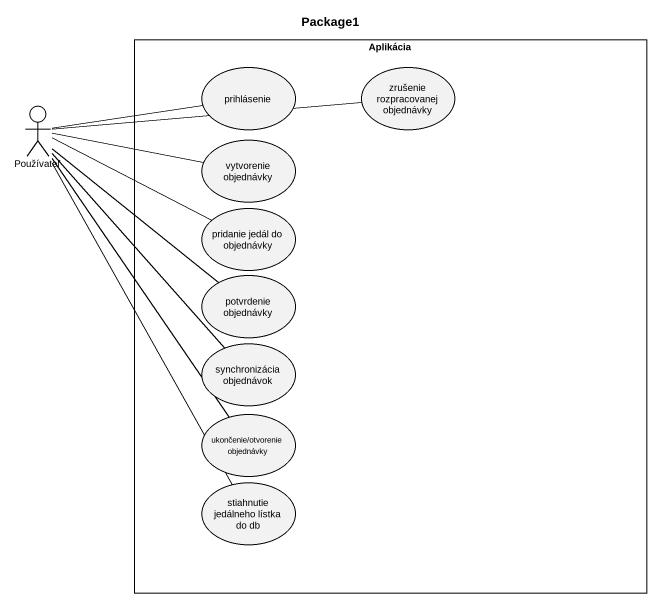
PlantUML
@startuml
title Package1
rectangle Aplikácia {
  usecase prihlásenie
  usecase "zrušenie rozpracovanej objednávky" as zrušenie_rozpracovanej
  usecase "vytvorenie objednávky" as vytvorenie_objednávky
  usecase "pridanie jedál do objednávky" as pridanie_jedál_do_objednávky
  usecase "potvrdenie objednávky" as potvrdenie_objednávky
  usecase "synchronizácia objednávok" as synchronizácia_objednávok
  usecase "ukončenie/otvorenie objednávky" as ukončenie_otvorenie
  usecase "stiahnutie jedálneho lístka do db" as stiahnutie_jedálneho_lístka
}
actor Používateľ
Používateľ -right- prihlásenie
Používateľ -right- zrušenie_rozpracovanej
Používateľ -right- vytvorenie_objednávky
Používateľ -right- pridanie_jedál_do_objednávky
Používateľ -- potvrdenie_objednávky
Používateľ -- synchronizácia_objednávok
Používateľ -- ukončenie_otvorenie
Používateľ -- stiahnutie_jedálneho_lístka
@enduml
